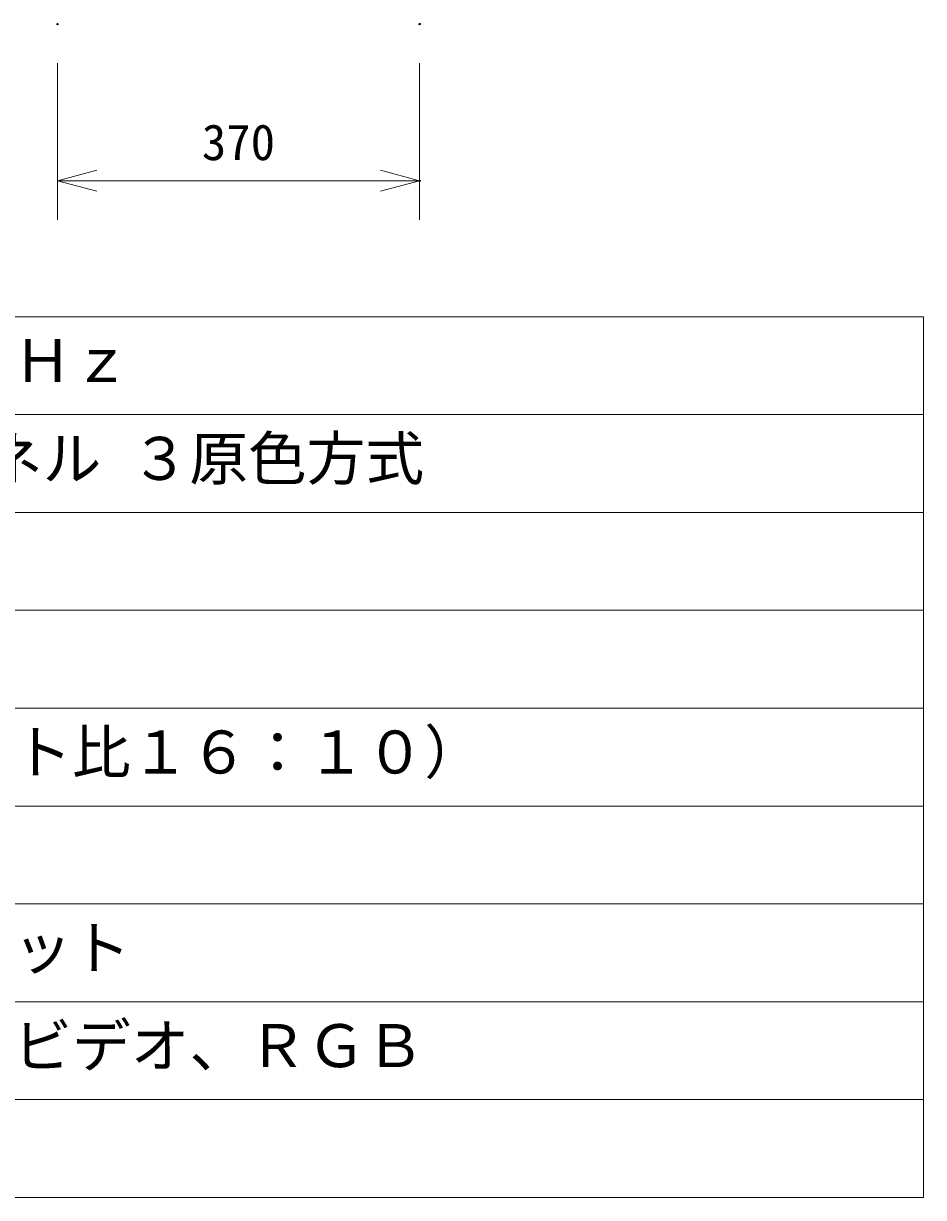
# Model space of a CAD drawing. Units: millimetres, scale not verified. Extents: x -62 to 63, y -56 to 57.
# Drawn here: x 16.5 to 62.5, y -56.5 to 3.5 of the extents above; entities that cross this region are included whole.
import ezdxf
from ezdxf.enums import TextEntityAlignment as Align

# ---------------------------------------------------------------- set-up
doc = ezdxf.new("R2010")
doc.units = ezdxf.units.MM
doc.header["$LTSCALE"] = 0.125
doc.header["$PDMODE"] = 32
doc.header["$PDSIZE"] = 0.0625
for name, color, linetype, lineweight in [('0-0_0', 7, 'Continuous', 18), ('0-2_WAKU', 1, 'Continuous', 18), ('0-5_SUNPO', 7, 'Continuous', 18)]:
    doc.layers.add(name, color=color, linetype=linetype, lineweight=lineweight)
doc.layers.add('0-1_DEFPOINTS', color=7, linetype='Continuous')
doc.layers.add('0-3_MOJI1', color=7, linetype='Continuous')
doc.styles.add('ＭＳ ゴシック', font='')
doc.styles.get('ＭＳ ゴシック').set_extended_font_data('MS Gothic')

# ---------------------------------------------------------------- blocks, each defined once
blk = doc.blocks.new('_OPEN30')
at = {"layer": '0-0_0'}
blk.add_line((0, 0), (-1, 0), dxfattribs=at)
blk.add_lwpolyline([(-1, 0.26795), (0, 0), (-1, -0.26795)], dxfattribs=at)
blk = doc.blocks.new('D8')
at = {"layer": '0-1_DEFPOINTS'}
for p in [(12.338, 5.1275), (30.838, 5.1275), (30.838, -2.8725)]:
    blk.add_point(p, dxfattribs=at)
at = {"layer": '0-5_SUNPO'}
for p, q in [((12.338, 3.1275), (12.338, -4.8725)), ((30.838, 3.1275), (30.838, -4.8725)), ((14.338, -2.8725), (28.838, -2.8725))]:
    blk.add_line(p, q, dxfattribs=at)
at = {"layer": '0-5_SUNPO', "xscale": 2, "yscale": 2, "rotation": 180}
blk.add_blockref('_OPEN30', (12.338, -2.8725), dxfattribs=at)
at = {"layer": '0-5_SUNPO', "xscale": 2, "yscale": 2}
blk.add_blockref('_OPEN30', (30.838, -2.8725), dxfattribs=at)
at = {"layer": '0-5_SUNPO', "style": 'ＭＳ ゴシック'}
blk.add_text('370', height=1.833, dxfattribs=at).set_placement((19.713, -2.3725), align=Align.BOTTOM_LEFT)

msp = doc.modelspace()

# ---------------------------------------------------------------- linework, layer by layer
at = {"layer": '0-2_WAKU', "color": 4}
for p, q in [((62.5218, -11.4948), (-62.4782, -11.4948)), ((62.5218, -56.4948), (62.5218, -11.4948)), ((-62.4782, -56.4948), (62.5218, -56.4948))]:
    msp.add_line(p, q, dxfattribs=at)
at = {"layer": '0-2_WAKU'}
for p, q in [((-62.4782, -16.4948), (62.5218, -16.4948)), ((-62.4782, -21.4948), (62.5218, -21.4948)), ((-62.4782, -26.4948), (62.5218, -26.4948)), ((-62.4782, -31.4948), (62.5218, -31.4948)), ((-62.4782, -36.4948), (62.5218, -36.4948)), ((-62.4782, -41.4948), (62.5218, -41.4948)), ((-62.4782, -46.4948), (62.5218, -46.4948)), ((-62.4782, -51.4948), (62.5218, -51.4948))]:
    msp.add_line(p, q, dxfattribs=at)

# ---------------------------------------------------------------- block references
at = {"layer": '0-5_SUNPO'}
msp.add_blockref('D8', (5.9346, -1.6747), dxfattribs=at)

# ---------------------------------------------------------------- texts
at = {"layer": '0-3_MOJI1', "style": 'ＭＳ ゴシック'}
for s, p in [('ＡＣ１００Ｖ\u3000５０／６０Ｈｚ', (-19.9782, -15.4948)), ('０．７５型 透過型液晶パネル ３原色方式', (-19.9782, -20.4948)), ('４０～４００型（アスペクト比１６：１０）', (-19.9782, -35.4948)), ('１２８０ドット×８００ドット', (-19.9782, -45.4948)), ('ＨＤＭＩ／ＤＶＩ－Ｄ／Ｓビデオ、ＲＧＢ', (-19.9782, -50.4948))]:
    msp.add_text(s, height=2.199, dxfattribs=at).set_placement(p, align=Align.BOTTOM_LEFT)

doc.saveas('drawing.dxf')
